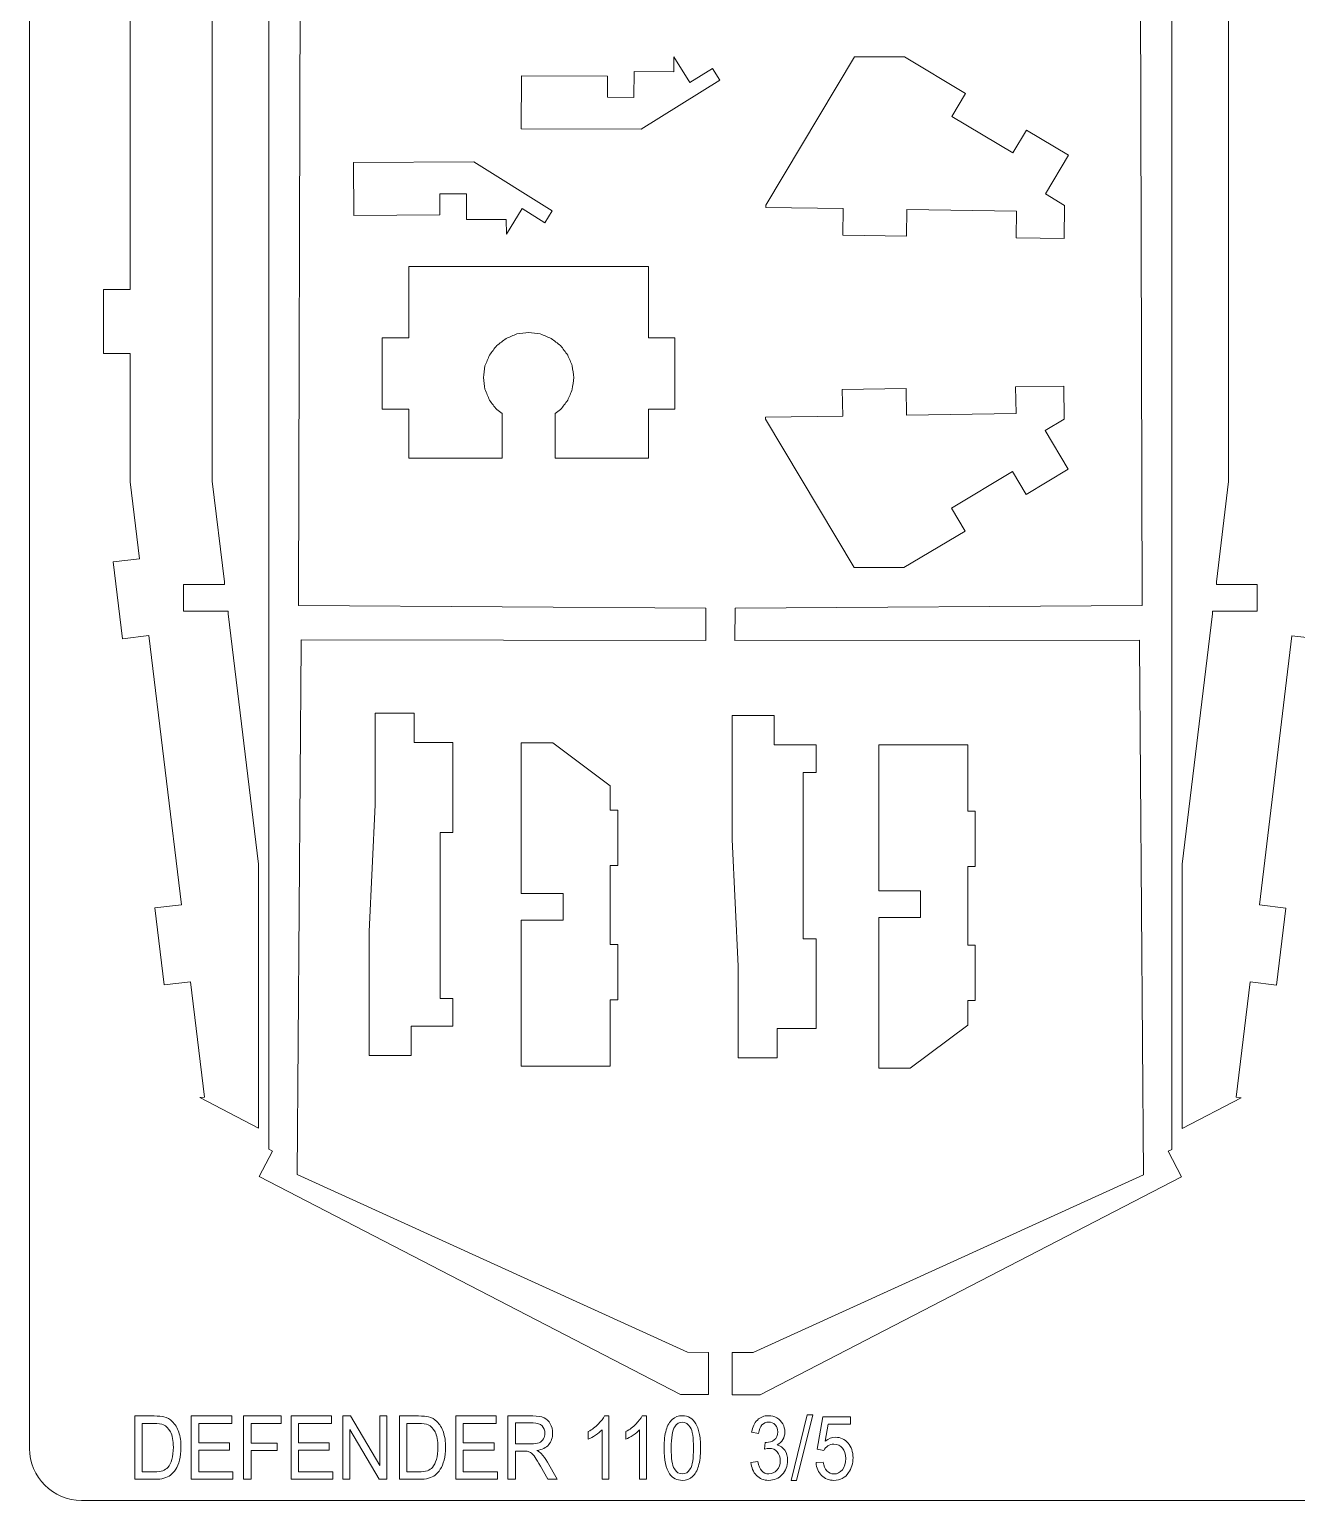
# Model space of a CAD drawing. Header units: centimetres. Extents: x -10 to 98, y 3 to 108.
# Drawn here: x -10.3 to 4.14, y 3.2 to 19.96 of the extents above; entities that cross this region are included whole.
import ezdxf

# ---------------------------------------------------------------- set-up
doc = ezdxf.new("R2010")
doc.units = ezdxf.units.CM
doc.header["$MEASUREMENT"] = 0
doc.layers.add('Camada 1', color=7, linetype='Continuous')

msp = doc.modelspace()

# ---------------------------------------------------------------- linework, layer by layer
at = {"layer": 'Camada 1', "color": 5, "lineweight": 9}
for points in [[(-10.29735, 3.79219), (-10.29735, 3.79219), (-10.29735, 54.96219), (-10.29735, 54.96219)], [(-10.29735, 3.79219), (-10.29735, 3.46494), (-10.0296, 3.19719), (-9.70235, 3.19719)], [(23.61764, 3.19719), (23.61764, 3.19719), (-9.70235, 3.19719), (-9.70235, 3.19719)]]:
    msp.add_open_spline(points, degree=3, dxfattribs=at)
at = {"layer": 'Camada 1', "color": 3, "lineweight": 9}
for points in [[(-7.56844, 32.28989), (-7.56844, 32.28989), (-7.56844, 7.2002), (-7.56844, 7.2002)], [(2.71963, 32.28827), (2.71963, 32.28827), (2.71963, 7.19859), (2.71963, 7.19859)], [(-8.21466, 14.81243), (-8.21466, 14.81243), (-8.21466, 26.22546), (-8.21466, 26.22546)], [(3.36617, 14.81081), (3.36617, 14.81081), (3.36617, 26.22384), (3.36617, 26.22384)], [(-9.1492, 20.88085), (-9.1492, 20.88085), (-9.14919, 16.99706), (-9.14919, 16.99706)], [(-7.23165, 13.44079), (-7.23165, 13.44079), (-7.21262, 20.37517), (-7.21262, 20.37517)], [(2.38284, 13.43917), (2.38284, 13.43917), (2.36381, 20.37355), (2.36381, 20.37355)], [(-2.95405, 19.47807), (-2.95405, 19.47807), (-2.95327, 19.64662), (-2.95327, 19.64662)], [(-2.95327, 19.64662), (-2.95327, 19.64662), (-2.77149, 19.35532), (-2.77149, 19.35532)], [(-0.8953, 19.64663), (-0.8953, 19.64663), (-1.907, 17.95623), (-1.907, 17.95623)], [(-0.32807, 19.64663), (-0.32807, 19.64663), (-0.8953, 19.64663), (-0.8953, 19.64663)], [(0.36836, 19.22983), (0.36836, 19.22983), (-0.32807, 19.64663), (-0.32807, 19.64663)], [(-3.40851, 19.1858), (-3.40851, 19.1858), (-3.40695, 19.48021), (-3.40695, 19.48021)], [(-3.40695, 19.48021), (-3.40695, 19.48021), (-2.95405, 19.47807), (-2.95405, 19.47807)], [(-2.77149, 19.35532), (-2.77149, 19.35532), (-2.51403, 19.51598), (-2.51403, 19.51598)], [(-2.51403, 19.51598), (-2.51403, 19.51598), (-2.42993, 19.38122), (-2.42993, 19.38122)], [(-4.69375, 18.82966), (-4.69375, 18.82966), (-4.69056, 19.43263), (-4.69056, 19.43263)], [(-4.69056, 19.43263), (-4.69056, 19.43263), (-3.71074, 19.42716), (-3.71074, 19.42716)], [(-3.71074, 19.42716), (-3.71074, 19.42716), (-3.71199, 19.18742), (-3.71199, 19.18742)], [(-2.42993, 19.38122), (-2.42993, 19.38122), (-3.32525, 18.82239), (-3.32525, 18.82239)], [(-3.71199, 19.18742), (-3.71199, 19.18742), (-3.40851, 19.1858), (-3.40851, 19.1858)], [(0.21254, 18.96947), (0.21254, 18.96947), (0.36836, 19.22983), (0.36836, 19.22983)], [(0.90896, 18.55267), (0.90896, 18.55267), (0.21254, 18.96947), (0.21254, 18.96947)], [(-3.32525, 18.82239), (-3.32525, 18.82239), (-4.69375, 18.82966), (-4.69375, 18.82966)], [(1.06478, 18.81303), (1.06478, 18.81303), (0.90896, 18.55267), (0.90896, 18.55267)], [(1.54321, 18.5267), (1.54321, 18.5267), (1.06478, 18.81303), (1.06478, 18.81303)], [(-5.23475, 18.45213), (-5.23475, 18.45213), (-6.60325, 18.44487), (-6.60325, 18.44487)], [(-6.60325, 18.44487), (-6.60325, 18.44487), (-6.60007, 17.84191), (-6.60007, 17.84191)], [(-4.33943, 17.89327), (-4.33943, 17.89327), (-5.23475, 18.45213), (-5.23475, 18.45213)], [(1.27933, 18.08578), (1.27933, 18.08578), (1.54321, 18.5267), (1.54321, 18.5267)], [(-5.62149, 18.0871), (-5.62149, 18.0871), (-5.31801, 18.08872), (-5.31801, 18.08872)], [(-5.62024, 17.84736), (-5.62024, 17.84736), (-5.62149, 18.0871), (-5.62149, 18.0871)], [(-5.31801, 18.08872), (-5.31801, 18.08872), (-5.31645, 17.79431), (-5.31645, 17.79431)], [(-1.907, 17.95623), (-1.907, 17.95623), (-1.907, 17.93232), (-1.907, 17.93232)], [(1.49732, 17.95531), (1.49732, 17.95531), (1.27933, 18.08578), (1.27933, 18.08578)], [(1.49249, 17.57977), (1.49249, 17.57977), (1.49732, 17.95531), (1.49732, 17.95531)], [(-6.60007, 17.84191), (-6.60007, 17.84191), (-5.62024, 17.84736), (-5.62024, 17.84736)], [(-5.31645, 17.79431), (-5.31645, 17.79431), (-4.86356, 17.79645), (-4.86356, 17.79645)], [(-4.86356, 17.79645), (-4.86356, 17.79645), (-4.86276, 17.62789), (-4.86276, 17.62789)], [(-4.86276, 17.62789), (-4.86276, 17.62789), (-4.681, 17.91919), (-4.681, 17.91919)], [(-4.681, 17.91919), (-4.681, 17.91919), (-4.42352, 17.75852), (-4.42352, 17.75852)], [(-4.42352, 17.75852), (-4.42352, 17.75852), (-4.33943, 17.89327), (-4.33943, 17.89327)], [(-1.907, 17.93232), (-1.907, 17.93232), (-1.02611, 17.91959), (-1.02611, 17.91959)], [(-1.02611, 17.91959), (-1.02611, 17.91959), (-1.0305, 17.6162), (-1.0305, 17.6162)], [(-0.30236, 17.6057), (-0.30236, 17.6057), (-0.29797, 17.90907), (-0.29797, 17.90907)], [(-0.29797, 17.90907), (-0.29797, 17.90907), (0.94892, 17.89107), (0.94892, 17.89107)], [(0.94892, 17.89107), (0.94892, 17.89107), (0.94455, 17.58768), (0.94455, 17.58768)], [(-1.0305, 17.6162), (-1.0305, 17.6162), (-0.30236, 17.6057), (-0.30236, 17.6057)], [(0.94455, 17.58768), (0.94455, 17.58768), (1.49249, 17.57977), (1.49249, 17.57977)], [(-5.97332, 17.25763), (-5.06382, 17.25763), (-4.15431, 17.25763), (-3.24481, 17.25763)], [(-5.97332, 17.25763), (-5.97332, 16.98711), (-5.97332, 16.7166), (-5.97332, 16.44608)], [(-3.24481, 17.25763), (-3.24481, 16.98711), (-3.24481, 16.7166), (-3.24481, 16.44608)], [(-9.14919, 16.99706), (-9.14919, 16.99706), (-9.45262, 16.99706), (-9.45262, 16.99706)], [(-9.45262, 16.99706), (-9.45262, 16.99706), (-9.45262, 16.26885), (-9.45262, 16.26885)], [(-5.97332, 16.44608), (-6.07446, 16.44608), (-6.17558, 16.44608), (-6.27672, 16.44608)], [(-6.27672, 16.44608), (-6.27672, 16.17557), (-6.27672, 15.90504), (-6.27672, 15.63453)], [(-4.97314, 16.35722), (-4.93759, 16.38449), (-4.90205, 16.41177), (-4.8665, 16.43904)], [(-4.74232, 16.49049), (-4.7837, 16.47334), (-4.82511, 16.45619), (-4.8665, 16.43904)], [(-4.74232, 16.49049), (-4.6979, 16.49633), (-4.65348, 16.50217), (-4.60906, 16.50803)], [(-4.60906, 16.50803), (-4.56465, 16.50217), (-4.52022, 16.49633), (-4.4758, 16.49049)], [(-4.4758, 16.49049), (-4.43441, 16.47334), (-4.39302, 16.45619), (-4.35162, 16.43904)], [(-4.35162, 16.43904), (-4.31608, 16.41177), (-4.28053, 16.38449), (-4.24499, 16.35722)], [(-2.9414, 16.44608), (-3.04254, 16.44608), (-3.14367, 16.44608), (-3.24481, 16.44608)], [(-2.9414, 15.63453), (-2.9414, 15.90504), (-2.9414, 16.17557), (-2.9414, 16.44608)], [(-9.45262, 16.26885), (-9.45262, 16.26885), (-9.14919, 16.26885), (-9.14919, 16.26885)], [(-9.14919, 16.26885), (-9.14919, 16.26885), (-9.14919, 14.81243), (-9.14919, 14.81243)], [(-5.05496, 16.25058), (-5.02769, 16.28613), (-5.00041, 16.32167), (-4.97314, 16.35722)], [(-4.24499, 16.35722), (-4.21771, 16.32167), (-4.19044, 16.28613), (-4.16316, 16.25058)], [(-5.12395, 15.99314), (-5.11809, 16.03756), (-5.11225, 16.08198), (-5.10641, 16.12641)], [(-5.05496, 16.25058), (-5.07211, 16.2092), (-5.08926, 16.1678), (-5.10641, 16.12641)], [(-4.16316, 16.25058), (-4.14602, 16.2092), (-4.12888, 16.1678), (-4.11173, 16.12641)], [(-4.11173, 16.12641), (-4.10587, 16.08198), (-4.10003, 16.03756), (-4.09418, 15.99314)], [(-5.10641, 15.85988), (-5.11225, 15.90431), (-5.11809, 15.94873), (-5.12395, 15.99314)], [(-4.09418, 15.99314), (-4.10003, 15.94873), (-4.10587, 15.90431), (-4.11173, 15.85988)], [(-5.05496, 15.73569), (-5.07211, 15.77709), (-5.08926, 15.81849), (-5.10641, 15.85988)], [(-4.11173, 15.85988), (-4.12888, 15.81849), (-4.14602, 15.77709), (-4.16316, 15.73569)], [(-1.03457, 15.85862), (-1.03457, 15.85862), (-0.30643, 15.86913), (-0.30643, 15.86913)], [(-1.03019, 15.55523), (-1.03019, 15.55523), (-1.03457, 15.85862), (-1.03457, 15.85862)], [(-0.30643, 15.86913), (-0.30643, 15.86913), (-0.30204, 15.56575), (-0.30204, 15.56575)], [(0.94048, 15.88715), (0.94048, 15.88715), (1.48842, 15.89506), (1.48842, 15.89506)], [(0.94485, 15.58374), (0.94485, 15.58374), (0.94048, 15.88715), (0.94048, 15.88715)], [(1.48842, 15.89506), (1.48842, 15.89506), (1.49324, 15.51951), (1.49324, 15.51951)], [(-6.27672, 15.63453), (-6.17558, 15.63453), (-6.07446, 15.63453), (-5.97332, 15.63453)], [(-5.97332, 15.63453), (-5.97332, 15.44868), (-5.97332, 15.26285), (-5.97332, 15.07701)], [(-4.97314, 15.62907), (-5.00041, 15.6646), (-5.02769, 15.70016), (-5.05496, 15.73569)], [(-4.91246, 15.58249), (-4.93267, 15.59802), (-4.95291, 15.61354), (-4.97314, 15.62907)], [(-4.30567, 15.58249), (-4.28544, 15.59802), (-4.26521, 15.61354), (-4.24499, 15.62907)], [(-4.16316, 15.73569), (-4.19044, 15.70016), (-4.21771, 15.6646), (-4.24499, 15.62907)], [(-3.24481, 15.07701), (-3.24481, 15.26285), (-3.24481, 15.44868), (-3.24481, 15.63453)], [(-3.24481, 15.63453), (-3.14367, 15.63453), (-3.04254, 15.63453), (-2.9414, 15.63453)], [(-4.91246, 15.07701), (-4.91246, 15.2455), (-4.91246, 15.414), (-4.91246, 15.58249)], [(-4.30567, 15.07701), (-4.30567, 15.2455), (-4.30567, 15.414), (-4.30567, 15.58249)], [(-1.91106, 15.54251), (-1.91106, 15.54251), (-1.03019, 15.55523), (-1.03019, 15.55523)], [(-1.91106, 15.51859), (-1.91106, 15.51859), (-1.91106, 15.54251), (-1.91106, 15.54251)], [(-0.89937, 13.8282), (-0.89937, 13.8282), (-1.91106, 15.51859), (-1.91106, 15.51859)], [(-0.30204, 15.56575), (-0.30204, 15.56575), (0.94485, 15.58374), (0.94485, 15.58374)], [(1.49324, 15.51951), (1.49324, 15.51951), (1.27526, 15.38905), (1.27526, 15.38905)], [(1.27526, 15.38905), (1.27526, 15.38905), (1.53914, 14.94812), (1.53914, 14.94812)], [(-5.97332, 15.07701), (-5.6197, 15.07701), (-5.26608, 15.07701), (-4.91246, 15.07701)], [(-4.30567, 15.07701), (-3.95205, 15.07701), (-3.59843, 15.07701), (-3.24481, 15.07701)], [(0.90489, 14.92214), (0.90489, 14.92214), (0.20848, 14.50535), (0.20848, 14.50535)], [(1.06071, 14.66179), (1.06071, 14.66179), (0.90489, 14.92214), (0.90489, 14.92214)], [(1.53914, 14.94812), (1.53914, 14.94812), (1.06071, 14.66179), (1.06071, 14.66179)], [(-9.14919, 14.81243), (-9.14919, 14.81243), (-9.14875, 14.80515), (-9.14875, 14.80515)], [(-9.14875, 14.80515), (-9.14875, 14.80515), (-9.04283, 13.92894), (-9.04283, 13.92894)], [(-8.07616, 13.66684), (-8.07616, 13.66684), (-8.21466, 14.81243), (-8.21466, 14.81243)], [(3.22766, 13.66523), (3.22766, 13.66523), (3.36617, 14.81081), (3.36617, 14.81081)], [(0.20848, 14.50535), (0.20848, 14.50535), (0.36429, 14.24498), (0.36429, 14.24498)], [(0.36429, 14.24498), (0.36429, 14.24498), (-0.33214, 13.8282), (-0.33214, 13.8282)], [(-9.04283, 13.92894), (-9.04283, 13.92894), (-9.34406, 13.89253), (-9.34406, 13.89253)], [(-9.34406, 13.89253), (-9.34406, 13.89253), (-9.23812, 13.01633), (-9.23812, 13.01633)], [(-0.33214, 13.8282), (-0.33214, 13.8282), (-0.89937, 13.8282), (-0.89937, 13.8282)], [(-8.54188, 13.33308), (-8.54188, 13.33308), (-8.54188, 13.6365), (-8.54188, 13.6365)], [(-8.54188, 13.6365), (-8.54188, 13.6365), (-8.07616, 13.6365), (-8.07616, 13.6365)], [(-8.07616, 13.6365), (-8.07616, 13.6365), (-8.07616, 13.66684), (-8.07616, 13.66684)], [(3.22766, 13.63488), (3.22766, 13.63488), (3.22766, 13.66523), (3.22766, 13.66523)], [(3.69338, 13.63488), (3.69338, 13.63488), (3.22766, 13.63488), (3.22766, 13.63488)], [(3.69338, 13.33147), (3.69338, 13.33147), (3.69338, 13.63488), (3.69338, 13.63488)], [(-7.23165, 13.39795), (-7.23165, 13.39795), (-7.23165, 13.44079), (-7.23165, 13.44079)], [(2.38284, 13.39633), (2.38284, 13.39633), (2.38284, 13.43917), (2.38284, 13.43917)], [(-8.03214, 13.33308), (-8.03214, 13.33308), (-8.54188, 13.33308), (-8.54188, 13.33308)], [(-8.03214, 13.30274), (-8.03214, 13.30274), (-8.03214, 13.33308), (-8.03214, 13.33308)], [(-7.68712, 10.44902), (-7.68712, 10.44902), (-8.03214, 13.30274), (-8.03214, 13.30274)], [(-2.59165, 13.36701), (-2.59165, 13.36701), (-7.23165, 13.39795), (-7.23165, 13.39795)], [(-2.59047, 12.99929), (-2.59047, 12.99929), (-2.59165, 13.36701), (-2.59165, 13.36701)], [(-2.25834, 12.99767), (-2.25834, 12.99767), (-2.25716, 13.36539), (-2.25716, 13.36539)], [(-2.25716, 13.36539), (-2.25716, 13.36539), (2.38284, 13.39633), (2.38284, 13.39633)], [(2.83863, 10.44741), (2.83863, 10.44741), (3.18365, 13.30112), (3.18365, 13.30112)], [(3.18365, 13.30112), (3.18365, 13.30112), (3.18365, 13.33147), (3.18365, 13.33147)], [(3.18365, 13.33147), (3.18365, 13.33147), (3.69338, 13.33147), (3.69338, 13.33147)], [(-9.23812, 13.01633), (-9.23812, 13.01633), (-8.93688, 13.05273), (-8.93688, 13.05273)], [(-8.93688, 13.05273), (-8.93688, 13.05273), (-8.56612, 9.98603), (-8.56612, 9.98603)], [(-7.24475, 6.91221), (-7.24475, 6.91221), (-7.19953, 12.95883), (-7.19953, 12.95883)], [(-7.19953, 12.95883), (-7.19953, 12.95883), (-7.19953, 13.00405), (-7.19953, 13.00405)], [(-7.19953, 13.00405), (-7.19953, 13.00405), (-2.59047, 12.99929), (-2.59047, 12.99929)], [(2.35072, 13.00243), (2.35072, 13.00243), (-2.25834, 12.99767), (-2.25834, 12.99767)], [(2.35072, 12.95721), (2.35072, 12.95721), (2.35072, 13.00243), (2.35072, 13.00243)], [(2.39594, 6.91059), (2.39594, 6.91059), (2.35072, 12.95721), (2.35072, 12.95721)], [(4.08839, 13.05111), (4.08839, 13.05111), (3.71762, 9.98441), (3.71762, 9.98441)], [(4.38963, 13.01471), (4.38963, 13.01471), (4.08839, 13.05111), (4.08839, 13.05111)], [(-6.35721, 11.12327), (-6.35721, 11.12327), (-6.35721, 12.17079), (-6.35721, 12.17079)], [(-6.35721, 12.17079), (-6.35721, 12.17079), (-5.91427, 12.17079), (-5.91427, 12.17079)], [(-5.91427, 12.17079), (-5.91427, 12.17079), (-5.91427, 11.83627), (-5.91427, 11.83627)], [(-1.8118, 12.14349), (-1.8118, 12.14349), (-2.28928, 12.14349), (-2.28928, 12.14349)], [(-2.28928, 12.14349), (-2.28928, 12.14349), (-2.28928, 10.7309), (-2.28928, 10.7309)], [(-1.8118, 11.80973), (-1.8118, 11.80973), (-1.8118, 12.14349), (-1.8118, 12.14349)], [(-5.91427, 11.83627), (-5.91427, 11.83627), (-5.47132, 11.83627), (-5.47132, 11.83627)], [(-5.47132, 11.83627), (-5.47132, 11.83627), (-5.47132, 10.81162), (-5.47132, 10.81162)], [(-4.69375, 11.83201), (-4.69375, 11.83201), (-4.33451, 11.83201), (-4.33451, 11.83201)], [(-4.69375, 10.11503), (-4.69375, 10.11503), (-4.69375, 11.83201), (-4.69375, 11.83201)], [(-4.33451, 11.83201), (-4.33451, 11.83201), (-3.67813, 11.34231), (-3.67813, 11.34231)], [(-1.3343, 11.80973), (-1.3343, 11.80973), (-1.8118, 11.80973), (-1.8118, 11.80973)], [(-1.3343, 11.49295), (-1.3343, 11.49295), (-1.3343, 11.80973), (-1.3343, 11.80973)], [(0.39526, 11.80955), (0.39526, 11.80955), (-0.62031, 11.80954), (-0.62031, 11.80954)], [(-0.62031, 11.80954), (-0.62031, 11.80954), (-0.62031, 10.1453), (-0.62031, 10.1453)], [(0.3953, 11.05392), (0.3953, 11.05392), (0.39526, 11.80955), (0.39526, 11.80955)], [(-1.47993, 9.59961), (-1.47993, 9.59961), (-1.47993, 11.49295), (-1.47993, 11.49295)], [(-1.47993, 11.49295), (-1.47993, 11.49295), (-1.3343, 11.49295), (-1.3343, 11.49295)], [(-3.67813, 11.34231), (-3.67813, 11.34231), (-3.67813, 11.06287), (-3.67813, 11.06287)], [(-6.42632, 9.68033), (-6.42632, 9.68033), (-6.35721, 11.12327), (-6.35721, 11.12327)], [(-3.67813, 11.06287), (-3.67813, 11.06287), (-3.59313, 11.06287), (-3.59313, 11.06287)], [(-3.59313, 11.06287), (-3.59313, 11.06287), (-3.59314, 10.43222), (-3.59314, 10.43222)], [(0.4803, 11.05392), (0.4803, 11.05392), (0.3953, 11.05392), (0.3953, 11.05392)], [(0.4803, 10.42328), (0.4803, 10.42328), (0.4803, 11.05392), (0.4803, 11.05392)], [(-5.47132, 10.81162), (-5.47132, 10.81162), (-5.61696, 10.81162), (-5.61696, 10.81162)], [(-5.61696, 10.81162), (-5.61696, 10.81162), (-5.61696, 8.91828), (-5.61696, 8.91828)], [(-2.28928, 10.7309), (-2.28928, 10.7309), (-2.22018, 9.28796), (-2.22018, 9.28796)], [(-7.68712, 7.43905), (-7.68712, 7.43905), (-7.68712, 10.44902), (-7.68712, 10.44902)], [(-3.59314, 10.43222), (-3.59314, 10.43222), (-3.67813, 10.43222), (-3.67813, 10.43222)], [(-3.67813, 10.43222), (-3.67813, 10.43222), (-3.67813, 9.53363), (-3.67813, 9.53363)], [(0.39531, 9.52469), (0.39531, 9.52469), (0.39531, 10.42328), (0.39531, 10.42328)], [(0.39531, 10.42328), (0.39531, 10.42328), (0.4803, 10.42328), (0.4803, 10.42328)], [(2.83863, 7.43743), (2.83863, 7.43743), (2.83863, 10.44741), (2.83863, 10.44741)], [(-4.21624, 10.11503), (-4.21624, 10.11503), (-4.69375, 10.11503), (-4.69375, 10.11503)], [(-4.21624, 9.81161), (-4.21624, 9.81161), (-4.21624, 10.11503), (-4.21624, 10.11503)], [(-0.62031, 10.1453), (-0.62031, 10.1453), (-0.1428, 10.1453), (-0.1428, 10.1453)], [(-0.1428, 10.1453), (-0.1428, 10.1453), (-0.1428, 9.84189), (-0.1428, 9.84189)], [(-8.56612, 9.98603), (-8.56612, 9.98603), (-8.86734, 9.9496), (-8.86734, 9.9496)], [(-8.86734, 9.9496), (-8.86734, 9.9496), (-8.76141, 9.0734), (-8.76141, 9.0734)], [(3.71762, 9.98441), (3.71762, 9.98441), (4.01885, 9.94799), (4.01885, 9.94799)], [(4.01885, 9.94799), (4.01885, 9.94799), (3.91291, 9.07178), (3.91291, 9.07178)], [(-4.69375, 8.14737), (-4.69375, 8.14737), (-4.69375, 9.81161), (-4.69375, 9.81161)], [(-4.69375, 9.81161), (-4.69375, 9.81161), (-4.21624, 9.81161), (-4.21624, 9.81161)], [(-0.1428, 9.84189), (-0.1428, 9.84189), (-0.62031, 9.84189), (-0.62031, 9.84189)], [(-0.62031, 9.84189), (-0.62031, 9.84189), (-0.62031, 8.12491), (-0.62031, 8.12491)], [(-6.42632, 8.26774), (-6.42632, 8.26774), (-6.42632, 9.68033), (-6.42632, 9.68033)], [(-1.3343, 9.59961), (-1.3343, 9.59961), (-1.47993, 9.59961), (-1.47993, 9.59961)], [(-1.3343, 8.57496), (-1.3343, 8.57496), (-1.3343, 9.59961), (-1.3343, 9.59961)], [(-3.67813, 9.53363), (-3.67813, 9.53363), (-3.59314, 9.53363), (-3.59314, 9.53363)], [(-3.59314, 9.53363), (-3.59314, 9.53363), (-3.59314, 8.90299), (-3.59314, 8.90299)], [(0.4803, 9.52469), (0.4803, 9.52469), (0.39531, 9.52469), (0.39531, 9.52469)], [(0.48031, 8.89404), (0.48031, 8.89404), (0.4803, 9.52469), (0.4803, 9.52469)], [(-2.22018, 9.28796), (-2.22018, 9.28796), (-2.22018, 8.24044), (-2.22018, 8.24044)], [(-8.76141, 9.0734), (-8.76141, 9.0734), (-8.46018, 9.10982), (-8.46018, 9.10982)], [(-8.46018, 9.10982), (-8.46018, 9.10982), (-8.30128, 7.79551), (-8.30128, 7.79551)], [(3.6117, 9.1082), (3.6117, 9.1082), (3.45279, 7.7939), (3.45279, 7.7939)], [(3.91291, 9.07178), (3.91291, 9.07178), (3.6117, 9.1082), (3.6117, 9.1082)], [(-5.61696, 8.91828), (-5.61696, 8.91828), (-5.47132, 8.91828), (-5.47132, 8.91828)], [(-5.47132, 8.91828), (-5.47132, 8.91828), (-5.47132, 8.6015), (-5.47132, 8.6015)], [(-3.67814, 8.90299), (-3.67814, 8.90299), (-3.67818, 8.14736), (-3.67818, 8.14736)], [(-3.59314, 8.90299), (-3.59314, 8.90299), (-3.67814, 8.90299), (-3.67814, 8.90299)], [(0.39531, 8.6146), (0.39531, 8.6146), (0.39531, 8.89404), (0.39531, 8.89404)], [(0.39531, 8.89404), (0.39531, 8.89404), (0.48031, 8.89404), (0.48031, 8.89404)], [(-5.47132, 8.6015), (-5.47132, 8.6015), (-5.94883, 8.6015), (-5.94883, 8.6015)], [(-5.94883, 8.6015), (-5.94883, 8.6015), (-5.94883, 8.26774), (-5.94883, 8.26774)], [(-1.77723, 8.24044), (-1.77723, 8.24044), (-1.77723, 8.57496), (-1.77723, 8.57496)], [(-1.77723, 8.57496), (-1.77723, 8.57496), (-1.3343, 8.57496), (-1.3343, 8.57496)], [(-0.26107, 8.12491), (-0.26107, 8.12491), (0.39531, 8.6146), (0.39531, 8.6146)], [(-5.94883, 8.26774), (-5.94883, 8.26774), (-6.42632, 8.26774), (-6.42632, 8.26774)], [(-2.22018, 8.24044), (-2.22018, 8.24044), (-1.77723, 8.24044), (-1.77723, 8.24044)], [(-3.67818, 8.14736), (-3.67818, 8.14736), (-4.69375, 8.14737), (-4.69375, 8.14737)], [(-0.62031, 8.12491), (-0.62031, 8.12491), (-0.26107, 8.12491), (-0.26107, 8.12491)], [(-8.30128, 7.79551), (-8.30128, 7.79551), (-8.35695, 7.78887), (-8.35695, 7.78887)], [(-8.35695, 7.78887), (-8.35695, 7.78887), (-7.68712, 7.43905), (-7.68712, 7.43905)], [(3.50846, 7.78726), (3.50846, 7.78726), (2.83863, 7.43743), (2.83863, 7.43743)], [(3.45279, 7.7939), (3.45279, 7.7939), (3.50846, 7.78726), (3.50846, 7.78726)], [(-7.52798, 7.17878), (-7.52798, 7.17878), (-7.67792, 6.8896), (-7.67792, 6.8896)], [(-7.56844, 7.2002), (-7.56844, 7.2002), (-7.52798, 7.17878), (-7.52798, 7.17878)], [(2.71963, 7.19859), (2.71963, 7.19859), (2.67917, 7.17717), (2.67917, 7.17717)], [(2.67917, 7.17717), (2.67917, 7.17717), (2.82911, 6.88798), (2.82911, 6.88798)], [(-7.67792, 6.8896), (-7.67792, 6.8896), (-2.87846, 4.4048), (-2.87846, 4.4048)], [(-2.79992, 4.88676), (-2.79992, 4.88676), (-7.24475, 6.91221), (-7.24475, 6.91221)], [(-2.04889, 4.88514), (-2.04889, 4.88514), (2.39594, 6.91059), (2.39594, 6.91059)], [(2.82911, 6.88798), (2.82911, 6.88798), (-1.97035, 4.40318), (-1.97035, 4.40318)], [(-2.56072, 4.88438), (-2.56072, 4.88438), (-2.79992, 4.88676), (-2.79992, 4.88676)], [(-2.55953, 4.4048), (-2.55953, 4.4048), (-2.56072, 4.88438), (-2.56072, 4.88438)], [(-2.28928, 4.40318), (-2.28928, 4.40318), (-2.28809, 4.88276), (-2.28809, 4.88276)], [(-2.28809, 4.88276), (-2.28809, 4.88276), (-2.04889, 4.88514), (-2.04889, 4.88514)], [(-2.87846, 4.4048), (-2.87846, 4.4048), (-2.55953, 4.4048), (-2.55953, 4.4048)], [(-1.97035, 4.40318), (-1.97035, 4.40318), (-2.28928, 4.40318), (-2.28928, 4.40318)]]:
    msp.add_open_spline(points, degree=3, dxfattribs=at)
at = {"layer": 'Camada 1', "color": 1, "lineweight": 9}
for points in [[(-9.09679, 3.43991), (-9.09679, 3.43991), (-9.09679, 4.16131), (-9.09679, 4.16131)], [(-9.09679, 4.16131), (-9.09679, 4.16131), (-8.87738, 4.16131), (-8.87738, 4.16131)], [(-8.87872, 4.07668), (-8.87872, 4.07668), (-9.01228, 4.07668), (-9.01228, 4.07668)], [(-9.01228, 4.07668), (-9.01228, 4.07668), (-9.01228, 3.52454), (-9.01228, 3.52454)], [(-8.76975, 4.0619), (-8.79229, 4.0718), (-8.82862, 4.07668), (-8.87872, 4.07668)], [(-8.76398, 4.15107), (-8.79007, 4.15795), (-8.82787, 4.16131), (-8.87738, 4.16131)], [(-8.69015, 3.98029), (-8.71194, 4.02093), (-8.73848, 4.04813), (-8.76975, 4.0619)], [(-8.67059, 4.09935), (-8.69637, 4.1242), (-8.7275, 4.14149), (-8.76398, 4.15107)], [(-8.59528, 3.97609), (-8.61187, 4.02613), (-8.63693, 4.0671), (-8.67059, 4.09935)], [(-8.45266, 3.43991), (-8.45266, 3.43991), (-8.45266, 4.16131), (-8.45266, 4.16131)], [(-8.45266, 4.16131), (-8.45266, 4.16131), (-7.99281, 4.16131), (-7.99281, 4.16131)], [(-7.99281, 4.07668), (-7.99281, 4.07668), (-8.36816, 4.07668), (-8.36816, 4.07668)], [(-8.36816, 4.07668), (-8.36816, 4.07668), (-8.36816, 3.85502), (-8.36816, 3.85502)], [(-7.99281, 4.16131), (-7.99281, 4.16131), (-7.99281, 4.07668), (-7.99281, 4.07668)], [(-7.85672, 3.43991), (-7.85672, 3.43991), (-7.85672, 4.16131), (-7.85672, 4.16131)], [(-7.85672, 4.16131), (-7.85672, 4.16131), (-7.42711, 4.16131), (-7.42711, 4.16131)], [(-7.42711, 4.07668), (-7.42711, 4.07668), (-7.77222, 4.07668), (-7.77222, 4.07668)], [(-7.77222, 4.07668), (-7.77222, 4.07668), (-7.77222, 3.852), (-7.77222, 3.852)], [(-7.42711, 4.16131), (-7.42711, 4.16131), (-7.42711, 4.07668), (-7.42711, 4.07668)], [(-7.31608, 3.43991), (-7.31608, 3.43991), (-7.31608, 4.16131), (-7.31608, 4.16131)], [(-7.31608, 4.16131), (-7.31608, 4.16131), (-6.85623, 4.16131), (-6.85623, 4.16131)], [(-6.85623, 4.07668), (-6.85623, 4.07668), (-7.23158, 4.07668), (-7.23158, 4.07668)], [(-7.23158, 4.07668), (-7.23158, 4.07668), (-7.23158, 3.85502), (-7.23158, 3.85502)], [(-6.85623, 4.16131), (-6.85623, 4.16131), (-6.85623, 4.07668), (-6.85623, 4.07668)], [(-6.72547, 3.43991), (-6.72547, 3.43991), (-6.72547, 4.16131), (-6.72547, 4.16131)], [(-6.72547, 4.16131), (-6.72547, 4.16131), (-6.6389, 4.16131), (-6.6389, 4.16131)], [(-6.6389, 4.16131), (-6.6389, 4.16131), (-6.30477, 3.59508), (-6.30477, 3.59508)], [(-6.30477, 3.59508), (-6.30477, 3.59508), (-6.30477, 4.16131), (-6.30477, 4.16131)], [(-6.30477, 4.16131), (-6.30477, 4.16131), (-6.22383, 4.16131), (-6.22383, 4.16131)], [(-6.22383, 4.16131), (-6.22383, 4.16131), (-6.22383, 3.43991), (-6.22383, 3.43991)], [(-6.08225, 3.43991), (-6.08225, 3.43991), (-6.08225, 4.16131), (-6.08225, 4.16131)], [(-6.08225, 4.16131), (-6.08225, 4.16131), (-5.86285, 4.16131), (-5.86285, 4.16131)], [(-5.86419, 4.07668), (-5.86419, 4.07668), (-5.99775, 4.07668), (-5.99775, 4.07668)], [(-5.99775, 4.07668), (-5.99775, 4.07668), (-5.99775, 3.52454), (-5.99775, 3.52454)], [(-5.75522, 4.0619), (-5.77776, 4.0718), (-5.81409, 4.07668), (-5.86419, 4.07668)], [(-5.74945, 4.15107), (-5.77554, 4.15795), (-5.81334, 4.16131), (-5.86285, 4.16131)], [(-5.67562, 3.98029), (-5.69741, 4.02093), (-5.72394, 4.04813), (-5.75522, 4.0619)], [(-5.65605, 4.09935), (-5.68184, 4.1242), (-5.71297, 4.14149), (-5.74945, 4.15107)], [(-5.58075, 3.97609), (-5.59734, 4.02613), (-5.6224, 4.0671), (-5.65605, 4.09935)], [(-5.43813, 3.43991), (-5.43813, 3.43991), (-5.43813, 4.16131), (-5.43813, 4.16131)], [(-5.43813, 4.16131), (-5.43813, 4.16131), (-4.97828, 4.16131), (-4.97828, 4.16131)], [(-4.97828, 4.07668), (-4.97828, 4.07668), (-5.35363, 4.07668), (-5.35363, 4.07668)], [(-5.35363, 4.07668), (-5.35363, 4.07668), (-5.35363, 3.85502), (-5.35363, 3.85502)], [(-4.97828, 4.16131), (-4.97828, 4.16131), (-4.97828, 4.07668), (-4.97828, 4.07668)], [(-4.84484, 3.43991), (-4.84484, 3.43991), (-4.84484, 4.16131), (-4.84484, 4.16131)], [(-4.84484, 4.16131), (-4.84484, 4.16131), (-4.56261, 4.16131), (-4.56261, 4.16131)], [(-4.55904, 4.08171), (-4.55904, 4.08171), (-4.76037, 4.08171), (-4.76037, 4.08171)], [(-4.76037, 4.08171), (-4.76037, 4.08171), (-4.76037, 3.84293), (-4.76037, 3.84293)], [(-4.43319, 4.14183), (-4.46267, 4.15476), (-4.50582, 4.16131), (-4.56261, 4.16131)], [(-4.45587, 4.0488), (-4.47766, 4.0708), (-4.51206, 4.08171), (-4.55904, 4.08171)], [(-4.42325, 3.9645), (-4.42325, 3.99859), (-4.43407, 4.02681), (-4.45587, 4.0488)], [(-4.36248, 4.07331), (-4.38011, 4.10606), (-4.40369, 4.1289), (-4.43319, 4.14183)], [(-4.33609, 3.96467), (-4.33609, 4.00431), (-4.34483, 4.04058), (-4.36248, 4.07331)], [(-3.9296, 3.98331), (-3.88587, 4.00648), (-3.84762, 4.0347), (-3.81486, 4.06795)], [(-3.81486, 4.06795), (-3.78209, 4.10103), (-3.75883, 4.1331), (-3.74519, 4.16434)], [(-3.74519, 4.16434), (-3.74519, 4.16434), (-3.69478, 4.16434), (-3.69478, 4.16434)], [(-3.69478, 4.16434), (-3.69478, 4.16434), (-3.69478, 3.43991), (-3.69478, 3.43991)], [(-3.50089, 3.98331), (-3.45716, 4.00648), (-3.4189, 4.0347), (-3.38615, 4.06795)], [(-3.38615, 4.06795), (-3.35338, 4.10103), (-3.33012, 4.1331), (-3.31648, 4.16434)], [(-3.31648, 4.16434), (-3.31648, 4.16434), (-3.26607, 4.16434), (-3.26607, 4.16434)], [(-3.26607, 4.16434), (-3.26607, 4.16434), (-3.26607, 3.43991), (-3.26607, 3.43991)], [(-2.9727, 4.12235), (-3.00324, 4.0943), (-3.02621, 4.05418), (-3.04178, 4.00195)], [(-2.94469, 4.03906), (-2.97151, 3.99524), (-2.98485, 3.91396), (-2.98485, 3.79557)], [(-2.85766, 4.16434), (-2.90391, 4.16434), (-2.94231, 4.15039), (-2.9727, 4.12235)], [(-2.85854, 4.09078), (-2.89442, 4.09078), (-2.92318, 4.07348), (-2.94469, 4.03906)], [(-2.76709, 4.03217), (-2.7914, 4.0713), (-2.82194, 4.09078), (-2.85854, 4.09078)], [(-2.76767, 4.14099), (-2.79363, 4.1566), (-2.82357, 4.16434), (-2.85766, 4.16434)], [(-2.70393, 4.07348), (-2.72054, 4.10287), (-2.74189, 4.12538), (-2.76767, 4.14099)], [(-2.73046, 3.79557), (-2.73046, 3.91429), (-2.74263, 3.99321), (-2.76709, 4.03217)], [(-2.6648, 3.96636), (-2.67428, 4.00849), (-2.68733, 4.04427), (-2.70393, 4.07348)], [(-2.00274, 4.1153), (-2.03671, 4.08255), (-2.05834, 4.03638), (-2.06798, 3.97694)], [(-1.87629, 4.16434), (-1.9267, 4.16434), (-1.96895, 4.14805), (-2.00274, 4.1153)], [(-1.95057, 4.05905), (-1.97087, 4.03721), (-1.98392, 4.00447), (-1.9897, 3.96081)], [(-1.87438, 4.09179), (-1.90491, 4.09179), (-1.93026, 4.08087), (-1.95057, 4.05905)], [(-1.78038, 4.13898), (-1.80958, 4.15593), (-1.8416, 4.16434), (-1.87629, 4.16434)], [(-1.7992, 4.05988), (-1.81863, 4.08121), (-1.84369, 4.09179), (-1.87438, 4.09179)], [(-1.77001, 3.97928), (-1.77001, 4.01169), (-1.7798, 4.03855), (-1.7992, 4.05988)], [(-1.71323, 4.07012), (-1.72865, 4.09917), (-1.75103, 4.12219), (-1.78038, 4.13898)], [(-1.68996, 3.97727), (-1.68996, 4.01001), (-1.69765, 4.04091), (-1.71323, 4.07012)], [(-1.61865, 3.42782), (-1.61865, 3.42782), (-1.43364, 4.1734), (-1.43364, 4.1734)], [(-1.37064, 4.1734), (-1.37064, 4.1734), (-1.55565, 3.42782), (-1.55565, 3.42782)], [(-1.43364, 4.1734), (-1.43364, 4.1734), (-1.37064, 4.1734), (-1.37064, 4.1734)], [(-1.31994, 3.78147), (-1.31994, 3.78147), (-1.25856, 4.15225), (-1.25856, 4.15225)], [(-1.25856, 4.15225), (-1.25856, 4.15225), (-0.94282, 4.15225), (-0.94282, 4.15225)], [(-1.19615, 4.06761), (-1.19615, 4.06761), (-1.23011, 3.87299), (-1.23011, 3.87299)], [(-0.94282, 4.06761), (-0.94282, 4.06761), (-1.19615, 4.06761), (-1.19615, 4.06761)], [(-0.94282, 4.15225), (-0.94282, 4.15225), (-0.94282, 4.06761), (-0.94282, 4.06761)], [(-8.65739, 3.80598), (-8.65739, 3.88154), (-8.66835, 3.93965), (-8.69015, 3.98029)], [(-8.57022, 3.80447), (-8.57022, 3.86879), (-8.57853, 3.92605), (-8.59528, 3.97609)], [(-6.3104, 3.43991), (-6.3104, 3.43991), (-6.64454, 4.00615), (-6.64454, 4.00615)], [(-6.64454, 4.00615), (-6.64454, 4.00615), (-6.64454, 3.43991), (-6.64454, 3.43991)], [(-5.64286, 3.80598), (-5.64286, 3.88154), (-5.65382, 3.93965), (-5.67562, 3.98029)], [(-5.55569, 3.80447), (-5.55569, 3.86879), (-5.564, 3.92605), (-5.58075, 3.97609)], [(-4.5795, 3.84293), (-4.54095, 3.84293), (-4.51101, 3.84746), (-4.48938, 3.85653)], [(-4.48938, 3.85653), (-4.46772, 3.86543), (-4.45127, 3.87987), (-4.44015, 3.89985)], [(-4.44015, 3.89985), (-4.42888, 3.91967), (-4.42325, 3.94116), (-4.42325, 3.9645)], [(-4.37997, 3.83521), (-4.35077, 3.8703), (-4.33609, 3.91345), (-4.33609, 3.96467)], [(-3.9296, 3.89767), (-3.9296, 3.89767), (-3.9296, 3.98331), (-3.9296, 3.98331)], [(-3.9296, 3.89767), (-3.90529, 3.90775), (-3.87772, 3.92303), (-3.84718, 3.94334)], [(-3.84718, 3.94334), (-3.81664, 3.96367), (-3.79187, 3.98398), (-3.77306, 4.00447)], [(-3.77306, 3.43991), (-3.77306, 3.43991), (-3.77306, 4.00447), (-3.77306, 4.00447)], [(-3.50089, 3.89767), (-3.50089, 3.89767), (-3.50089, 3.98331), (-3.50089, 3.98331)], [(-3.50089, 3.89767), (-3.47658, 3.90775), (-3.44901, 3.92303), (-3.41846, 3.94334)], [(-3.41846, 3.94334), (-3.38793, 3.96367), (-3.36317, 3.98398), (-3.34435, 4.00447)], [(-3.34435, 3.43991), (-3.34435, 3.43991), (-3.34435, 4.00447), (-3.34435, 4.00447)], [(-3.04178, 4.00195), (-3.05718, 3.9499), (-3.0649, 3.88104), (-3.0649, 3.79591)], [(-2.65041, 3.79591), (-2.65041, 3.86728), (-2.65515, 3.92421), (-2.6648, 3.96636)], [(-1.9897, 3.96081), (-1.9897, 3.96081), (-2.06798, 3.97694), (-2.06798, 3.97694)], [(-1.92166, 3.78248), (-1.92166, 3.78248), (-1.91292, 3.86005), (-1.91292, 3.86005)], [(-1.91292, 3.86005), (-1.90772, 3.85939), (-1.90343, 3.85904), (-1.9003, 3.85904)], [(-1.9003, 3.85904), (-1.86681, 3.85904), (-1.83687, 3.86895), (-1.81002, 3.8886)], [(-1.81002, 3.8886), (-1.78334, 3.90825), (-1.77001, 3.93847), (-1.77001, 3.97928)], [(-1.77771, 3.83151), (-1.7488, 3.84662), (-1.72686, 3.86694), (-1.71204, 3.89247)], [(-1.71204, 3.89247), (-1.69735, 3.91798), (-1.68996, 3.9462), (-1.68996, 3.97727)], [(-1.11018, 3.91849), (-1.15196, 3.91849), (-1.19201, 3.90338), (-1.23011, 3.87299)], [(-0.9698, 3.853), (-1.00789, 3.89666), (-1.05473, 3.91849), (-1.11018, 3.91849)], [(-8.67414, 3.66677), (-8.66302, 3.70507), (-8.65739, 3.75141), (-8.65739, 3.80598)], [(-8.58712, 3.65888), (-8.57585, 3.7012), (-8.57022, 3.74973), (-8.57022, 3.80447)], [(-8.36816, 3.85502), (-8.36816, 3.85502), (-8.01682, 3.85502), (-8.01682, 3.85502)], [(-8.01682, 3.77039), (-8.01682, 3.77039), (-8.36816, 3.77039), (-8.36816, 3.77039)], [(-8.36816, 3.77039), (-8.36816, 3.77039), (-8.36816, 3.52454), (-8.36816, 3.52454)], [(-8.01682, 3.85502), (-8.01682, 3.85502), (-8.01682, 3.77039), (-8.01682, 3.77039)], [(-7.77222, 3.852), (-7.77222, 3.852), (-7.47336, 3.852), (-7.47336, 3.852)], [(-7.47336, 3.76736), (-7.47336, 3.76736), (-7.77222, 3.76736), (-7.77222, 3.76736)], [(-7.77222, 3.76736), (-7.77222, 3.76736), (-7.77222, 3.43991), (-7.77222, 3.43991)], [(-7.47336, 3.852), (-7.47336, 3.852), (-7.47336, 3.76736), (-7.47336, 3.76736)], [(-7.23158, 3.85502), (-7.23158, 3.85502), (-6.88024, 3.85502), (-6.88024, 3.85502)], [(-6.88024, 3.77039), (-6.88024, 3.77039), (-7.23158, 3.77039), (-7.23158, 3.77039)], [(-7.23158, 3.77039), (-7.23158, 3.77039), (-7.23158, 3.52454), (-7.23158, 3.52454)], [(-6.88024, 3.85502), (-6.88024, 3.85502), (-6.88024, 3.77039), (-6.88024, 3.77039)], [(-5.6596, 3.66677), (-5.64849, 3.70507), (-5.64286, 3.75141), (-5.64286, 3.80598)], [(-5.57259, 3.65888), (-5.56132, 3.7012), (-5.55569, 3.74973), (-5.55569, 3.80447)], [(-5.35363, 3.85502), (-5.35363, 3.85502), (-5.00229, 3.85502), (-5.00229, 3.85502)], [(-5.00229, 3.77039), (-5.00229, 3.77039), (-5.35363, 3.77039), (-5.35363, 3.77039)], [(-5.35363, 3.77039), (-5.35363, 3.77039), (-5.35363, 3.52454), (-5.35363, 3.52454)], [(-5.00229, 3.85502), (-5.00229, 3.85502), (-5.00229, 3.77039), (-5.00229, 3.77039)], [(-4.76037, 3.84293), (-4.76037, 3.84293), (-4.5795, 3.84293), (-4.5795, 3.84293)], [(-4.66282, 3.76031), (-4.66282, 3.76031), (-4.76037, 3.76031), (-4.76037, 3.76031)], [(-4.76037, 3.76031), (-4.76037, 3.76031), (-4.76037, 3.43991), (-4.76037, 3.43991)], [(-4.61597, 3.75695), (-4.62546, 3.75913), (-4.64102, 3.76031), (-4.66282, 3.76031)], [(-4.57758, 3.7378), (-4.59003, 3.74687), (-4.60293, 3.75325), (-4.61597, 3.75695)], [(-4.53474, 3.68961), (-4.55075, 3.71262), (-4.56497, 3.72857), (-4.57758, 3.7378)], [(-4.4741, 3.59003), (-4.49857, 3.63352), (-4.51887, 3.66661), (-4.53474, 3.68961)], [(-4.51531, 3.76836), (-4.45424, 3.77794), (-4.40917, 3.8001), (-4.37997, 3.83521)], [(-4.46446, 3.73244), (-4.47601, 3.74418), (-4.49292, 3.75627), (-4.51531, 3.76836)], [(-4.3948, 3.63638), (-4.41659, 3.67484), (-4.43985, 3.70691), (-4.46446, 3.73244)], [(-3.0649, 3.79591), (-3.0649, 3.6604), (-3.044, 3.56249), (-3.00206, 3.50204)], [(-2.98485, 3.79557), (-2.98485, 3.67685), (-2.9727, 3.59793), (-2.94823, 3.55897)], [(-2.76709, 3.55914), (-2.74263, 3.59843), (-2.73046, 3.67719), (-2.73046, 3.79557)], [(-2.67339, 3.59071), (-2.65811, 3.64276), (-2.65041, 3.71128), (-2.65041, 3.79591)], [(-1.86637, 3.79238), (-1.88118, 3.79238), (-1.89957, 3.78902), (-1.92166, 3.78248)], [(-1.77682, 3.75275), (-1.80024, 3.77912), (-1.83005, 3.79238), (-1.86637, 3.79238)], [(-1.68996, 3.77022), (-1.71086, 3.80128), (-1.74006, 3.82177), (-1.77771, 3.83151)], [(-1.74154, 3.65199), (-1.74154, 3.69263), (-1.75326, 3.72623), (-1.77682, 3.75275)], [(-1.65882, 3.65385), (-1.65882, 3.70036), (-1.6692, 3.73932), (-1.68996, 3.77022)], [(-1.24612, 3.76938), (-1.24612, 3.76938), (-1.31994, 3.78147), (-1.31994, 3.78147)], [(-1.19883, 3.82026), (-1.21883, 3.80716), (-1.23455, 3.7902), (-1.24612, 3.76938)], [(-1.13063, 3.83991), (-1.15599, 3.83991), (-1.17867, 3.83335), (-1.19883, 3.82026)], [(-1.03235, 3.79608), (-1.05711, 3.82529), (-1.08987, 3.83991), (-1.13063, 3.83991)], [(-0.99529, 3.67652), (-0.99529, 3.72706), (-1.00759, 3.76685), (-1.03235, 3.79608)], [(-0.91257, 3.68474), (-0.91257, 3.75325), (-0.93169, 3.80935), (-0.9698, 3.853)], [(-9.01228, 3.52454), (-9.01228, 3.52454), (-8.87649, 3.52454), (-8.87649, 3.52454)], [(-8.87649, 3.52454), (-8.83454, 3.52454), (-8.80163, 3.52891), (-8.77776, 3.53781)], [(-8.77776, 3.53781), (-8.7539, 3.54671), (-8.73492, 3.55914), (-8.7207, 3.57526)], [(-8.7207, 3.57526), (-8.70082, 3.59793), (-8.68526, 3.62849), (-8.67414, 3.66677)], [(-8.68867, 3.48844), (-8.66762, 3.50423), (-8.64835, 3.52606), (-8.63055, 3.55376)], [(-8.63055, 3.55376), (-8.61292, 3.58147), (-8.59839, 3.61657), (-8.58712, 3.65888)], [(-8.36816, 3.52454), (-8.36816, 3.52454), (-7.97769, 3.52454), (-7.97769, 3.52454)], [(-7.97769, 3.52454), (-7.97769, 3.52454), (-7.97769, 3.43991), (-7.97769, 3.43991)], [(-7.23158, 3.52454), (-7.23158, 3.52454), (-6.8411, 3.52454), (-6.8411, 3.52454)], [(-6.8411, 3.52454), (-6.8411, 3.52454), (-6.8411, 3.43991), (-6.8411, 3.43991)], [(-5.99775, 3.52454), (-5.99775, 3.52454), (-5.86196, 3.52454), (-5.86196, 3.52454)], [(-5.86196, 3.52454), (-5.82001, 3.52454), (-5.7871, 3.52891), (-5.76321, 3.53781)], [(-5.76321, 3.53781), (-5.73937, 3.54671), (-5.72039, 3.55914), (-5.70617, 3.57526)], [(-5.70617, 3.57526), (-5.68629, 3.59793), (-5.67073, 3.62849), (-5.6596, 3.66677)], [(-5.67414, 3.48844), (-5.65308, 3.50423), (-5.63381, 3.52606), (-5.61602, 3.55376)], [(-5.61602, 3.55376), (-5.59839, 3.58147), (-5.58386, 3.61657), (-5.57259, 3.65888)], [(-5.35363, 3.52454), (-5.35363, 3.52454), (-4.96315, 3.52454), (-4.96315, 3.52454)], [(-4.96315, 3.52454), (-4.96315, 3.52454), (-4.96315, 3.43991), (-4.96315, 3.43991)], [(-4.38989, 3.43991), (-4.38989, 3.43991), (-4.4741, 3.59003), (-4.4741, 3.59003)], [(-4.3948, 3.63638), (-4.3948, 3.63638), (-4.28464, 3.43991), (-4.28464, 3.43991)], [(-2.94823, 3.55897), (-2.92378, 3.51984), (-2.89353, 3.50036), (-2.85766, 3.50036)], [(-2.85766, 3.50036), (-2.82178, 3.50036), (-2.79155, 3.52001), (-2.76709, 3.55914)], [(-2.74218, 3.47014), (-2.71164, 3.49835), (-2.68867, 3.53848), (-2.67339, 3.59071)], [(-2.07598, 3.63135), (-2.07598, 3.63135), (-1.99771, 3.64344), (-1.99771, 3.64344)], [(-2.07598, 3.63135), (-2.07079, 3.57123), (-2.04974, 3.52237), (-2.01269, 3.48458)], [(-1.99771, 3.64344), (-1.98866, 3.59305), (-1.97354, 3.55678), (-1.95205, 3.53462)], [(-1.95205, 3.53462), (-1.93056, 3.51245), (-1.90416, 3.50138), (-1.87289, 3.50138)], [(-1.87289, 3.50138), (-1.83583, 3.50138), (-1.80455, 3.51581), (-1.77936, 3.54469)], [(-1.77936, 3.54469), (-1.75415, 3.57357), (-1.74154, 3.60934), (-1.74154, 3.65199)], [(-1.71961, 3.49347), (-1.67913, 3.5373), (-1.65882, 3.59088), (-1.65882, 3.65385)], [(-1.33418, 3.62932), (-1.33418, 3.62932), (-1.25235, 3.63638), (-1.25235, 3.63638)], [(-1.33418, 3.62932), (-1.32899, 3.56854), (-1.30808, 3.51984), (-1.27146, 3.48307)], [(-1.25235, 3.63638), (-1.24626, 3.59121), (-1.23218, 3.55729), (-1.21024, 3.53446)], [(-1.21024, 3.53446), (-1.18831, 3.51179), (-1.16146, 3.50036), (-1.1299, 3.50036)], [(-1.1299, 3.50036), (-1.0918, 3.50036), (-1.05992, 3.51649), (-1.03399, 3.54856)], [(-1.03399, 3.54856), (-1.00819, 3.5808), (-0.99529, 3.62346), (-0.99529, 3.67652)], [(-0.96283, 3.51548), (-0.92931, 3.56299), (-0.91257, 3.61942), (-0.91257, 3.68474)], [(-8.867, 3.43991), (-8.867, 3.43991), (-9.09679, 3.43991), (-9.09679, 3.43991)], [(-8.867, 3.43991), (-8.82845, 3.43991), (-8.79437, 3.44395), (-8.76457, 3.45217)], [(-8.76457, 3.45217), (-8.73492, 3.4604), (-8.70957, 3.47249), (-8.68867, 3.48844)], [(-7.97769, 3.43991), (-7.97769, 3.43991), (-8.45266, 3.43991), (-8.45266, 3.43991)], [(-7.77222, 3.43991), (-7.77222, 3.43991), (-7.85672, 3.43991), (-7.85672, 3.43991)], [(-6.8411, 3.43991), (-6.8411, 3.43991), (-7.31608, 3.43991), (-7.31608, 3.43991)], [(-6.64454, 3.43991), (-6.64454, 3.43991), (-6.72547, 3.43991), (-6.72547, 3.43991)], [(-6.22383, 3.43991), (-6.22383, 3.43991), (-6.3104, 3.43991), (-6.3104, 3.43991)], [(-5.85246, 3.43991), (-5.85246, 3.43991), (-6.08225, 3.43991), (-6.08225, 3.43991)], [(-5.85246, 3.43991), (-5.81392, 3.43991), (-5.77984, 3.44395), (-5.75004, 3.45217)], [(-5.75004, 3.45217), (-5.72039, 3.4604), (-5.69504, 3.47249), (-5.67414, 3.48844)], [(-4.96315, 3.43991), (-4.96315, 3.43991), (-5.43813, 3.43991), (-5.43813, 3.43991)], [(-4.76037, 3.43991), (-4.76037, 3.43991), (-4.84484, 3.43991), (-4.84484, 3.43991)], [(-4.28464, 3.43991), (-4.28464, 3.43991), (-4.38989, 3.43991), (-4.38989, 3.43991)], [(-3.69478, 3.43991), (-3.69478, 3.43991), (-3.77306, 3.43991), (-3.77306, 3.43991)], [(-3.26607, 3.43991), (-3.26607, 3.43991), (-3.34435, 3.43991), (-3.34435, 3.43991)], [(-3.00206, 3.50204), (-2.96707, 3.4525), (-2.91888, 3.42782), (-2.85766, 3.42782)], [(-2.85766, 3.42782), (-2.81112, 3.42782), (-2.77258, 3.44192), (-2.74218, 3.47014)], [(-2.01269, 3.48458), (-1.97577, 3.4468), (-1.92937, 3.42782), (-1.87347, 3.42782)], [(-1.87347, 3.42782), (-1.81152, 3.42782), (-1.76022, 3.44965), (-1.71961, 3.49347)], [(-1.55565, 3.42782), (-1.55565, 3.42782), (-1.61865, 3.42782), (-1.61865, 3.42782)], [(-1.27146, 3.48307), (-1.23486, 3.44629), (-1.18771, 3.42782), (-1.1299, 3.42782)], [(-1.1299, 3.42782), (-1.05933, 3.42782), (-1.00359, 3.45704), (-0.96283, 3.51548)]]:
    msp.add_open_spline(points, degree=3, dxfattribs=at)

doc.saveas('drawing.dxf')
